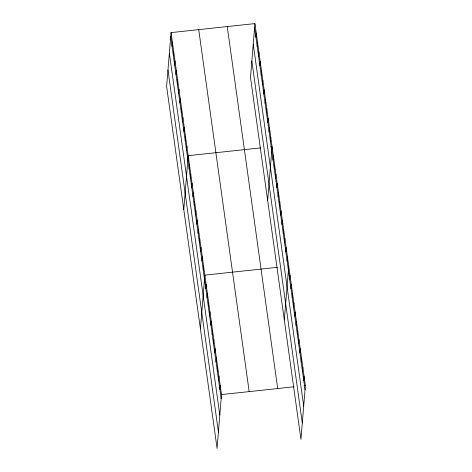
<?xml version="1.0" encoding="UTF-8"?>
<svg xmlns="http://www.w3.org/2000/svg" width="472" height="472" viewBox="0 0 472 472"><rect width="100%" height="100%" fill="white"/><g stroke="black" fill="none" stroke-linecap="round" stroke-linejoin="round"><path stroke-width="0.71" d="M171.047 32.609L166.622 86.429L217.073 448.4L221.498 394.58L171.047 32.609L254.927 23.6L305.378 385.571L300.953 439.391L250.502 77.42L254.927 23.6M172.032 46.191L172.368 42.079M173.348 55.655L173.69 51.542M174.669 65.124L175.006 61.012M175.991 74.588L176.327 70.475M177.307 84.057L177.649 79.945M178.628 93.527L178.965 89.415M179.95 102.99L180.286 98.878M181.266 112.46L181.602 108.348M182.587 121.923L182.924 117.811M183.903 131.393L184.245 127.281M185.225 140.857L185.561 136.744M186.546 150.326L186.882 146.214M183.779 209.497L188.204 155.677L260.727 147.889M189.142 168.982L189.484 164.87M190.422 178.168L190.765 174.056M191.703 187.36L192.045 183.248M192.983 196.547L193.325 192.434M194.269 205.733L194.606 201.621M195.55 214.925L195.886 210.813M196.83 224.112L197.166 219.999M198.11 233.298L198.447 229.185M199.39 242.49L199.727 238.378M200.671 251.676L201.007 247.564M201.951 260.868L202.287 256.75M203.231 270.055L203.568 265.942M200.423 328.949L204.848 275.129L277.371 267.341M205.792 288.433L206.128 284.321M207.072 297.62L207.409 293.507M208.353 306.806L208.689 302.694M209.633 315.998L209.969 311.886M210.913 325.184L211.249 321.072M212.193 334.377L212.536 330.258M213.474 343.563L213.816 339.451M214.754 352.749L215.096 348.637M216.034 361.941L216.377 357.829M217.315 371.128L217.657 367.015M218.595 380.314L218.937 376.202M219.881 389.506L220.218 385.394M255.907 37.182L256.249 33.069M257.228 46.645L257.565 42.533M258.55 56.115L258.886 52.003M259.865 65.579L260.208 61.466M261.187 75.048L261.523 70.936M262.509 84.512L262.845 80.399M263.824 93.981L264.161 89.869M265.146 103.451L265.482 99.332M266.462 112.914L266.804 108.802M267.783 122.384L268.12 118.271M269.105 131.847L269.441 127.735M270.421 141.317L270.763 137.204M267.653 200.488L272.078 146.668L270.662 146.821M273.022 159.973L273.359 155.86M274.303 169.159L274.639 165.047M275.583 178.345L275.919 174.233M276.863 187.537L277.2 183.425M278.144 196.724L278.48 192.611M279.424 205.916L279.766 201.798M280.704 215.102L281.046 210.99M281.985 224.288L282.327 220.176M283.265 233.481L283.607 229.368M284.545 242.667L284.887 238.555M285.825 251.853L286.168 247.741M287.112 261.046L287.448 256.933M284.303 319.939L288.728 266.12M289.672 279.424L290.009 275.306M290.953 288.61L291.289 284.498M292.233 297.797L292.569 293.684M293.513 306.989L293.849 302.877M294.793 316.175L295.13 312.063M296.074 325.361L296.41 321.249M297.354 334.554L297.69 330.441M298.634 343.74L298.971 339.628M299.915 352.926L300.251 348.814M301.195 362.118L301.531 358.006M302.475 371.305L302.812 367.192M303.756 380.497L304.092 376.379M221.498 394.58L294.021 386.792M303.956 385.724L305.378 385.571M254.591 27.712L305.036 389.683M253.24 44.114L303.691 406.085M251.853 61.018L302.298 422.989M227.25 26.574L277.695 388.544M198.73 29.636L249.175 391.607M170.711 36.722L221.161 398.692M169.365 53.124L219.81 415.094M167.973 70.027L218.418 431.998"/></g></svg>
